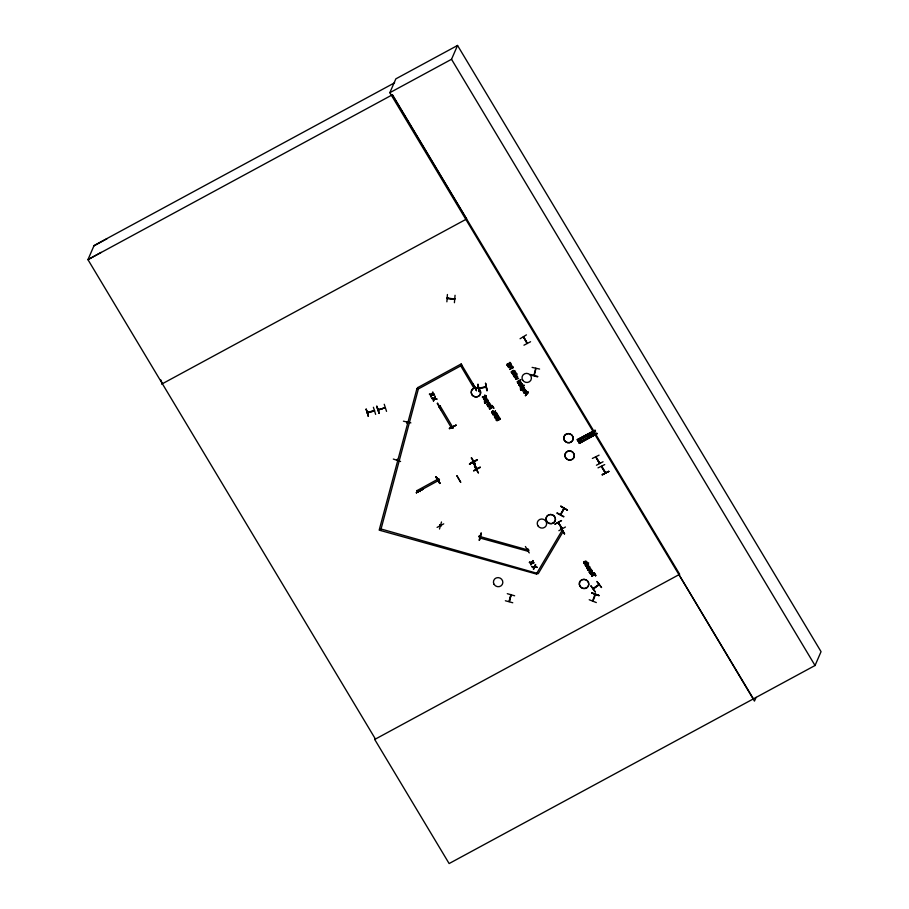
<?xml version="1.0" encoding="UTF-8"?>
<svg xmlns="http://www.w3.org/2000/svg" width="909" height="909" viewBox="0 0 909 909"><rect width="100%" height="100%" fill="white"/><g stroke="black" fill="none" stroke-linecap="round" stroke-linejoin="round"><path stroke-width="1.36" d="M589.986 572.84L590.327 573.943M489.803 406.323L489.803 405.653M489.86 405.925L489.565 406.755M487.826 401.005L486.747 402.176L485.951 401.767M523.743 388.2L523.198 387.109L521.709 388.211M593.804 588.543L598.622 585.135M487.656 405.607L488.144 406.732M396.835 459.886L397.381 459.375M407.312 422.06L407.005 423.049L406.971 422.185M509.017 601.485L510.926 594.497M515.551 371.088L512.153 373.599L513.903 371.542M592.077 570.886L589.43 572.409L592.077 570.886L590.43 573.318L593.282 572.897L590.861 573.613M486.235 398.79L486.27 398.222M447.41 294.493L446.876 301.822M447.898 297.947L447.773 298.55L447.205 297.947M454.42 302.708L455.057 295.277M587.1 567.341L587.441 568.352M489.326 405.812C488.406 403.028 487.792 408.13 489.394 405.891M488.303 405.255L488.928 406.425M487.781 401.119L487.224 400.187L485.758 401.494M517.96 382.337L519.516 380.973L520.005 382.234M484.724 402.096L485.451 401.153L485.429 401.948M521.414 388.075L521.402 388.87M509.415 601.224L510.938 595.418M589.941 572.954L589.475 572.295M525.902 390.586L526.106 391.131L525.243 389.472M517.562 382.348L517.13 381.7L520.743 379.735L519.823 380.894A1.375 1.318 23.5 0 1 520.482 381.655A1.182 1.136 23.5 0 1 520.471 382.382M585.487 565.557L585.055 564.898L588.657 562.944L587.793 563.989A1.375 1.318 23.5 0 1 588.453 564.75A1.182 1.136 23.5 0 1 588.441 565.478L588.271 565.841M488.519 402.312L486.985 404.687L489.587 403.289L489.042 402.63M496.087 414.152L495.348 414.47L496.632 413.584M492.894 411.538L492.087 412.05M495.007 414.027L495.61 413.345M486.735 404.255C489.587 404.835 487.747 400.585 488.985 402.494M593.054 601.008L595.611 594.316M440.161 406.255L439.751 406.334M438.82 479.907L438.24 480.247L438.911 479.668M474.475 387.189L473.862 388.041L473.657 387.393M561.864 531.265L562.319 530.526M484.792 401.687L485.065 403.403L484.611 401.13M520.755 388.609L520.846 389.382M368.043 412.254L373.815 411.016M374.565 410.948L367.304 412.891L367.441 412.334M378.008 409.754L385.268 407.811M385.359 407.607L378.155 410.039L378.224 409.436M488.201 401.585L488.303 400.994M488.303 401.233L488.088 401.823M524.266 388.154L524.05 388.757M532.117 367.395L539.582 369.065M491.587 412.186L492.576 411.152M493.894 412.379L493.564 411.209M494.712 413.561L494.905 414.595M403.414 421.174L410.879 422.901M537.753 376.451L530.367 374.463M535.924 368.599L534.344 375.269M536.685 574.113L379.178 530.14L416.992 388.37M418.424 388.768L380.689 530.367M528.413 551.399L479.248 537.81L479.691 536.265M528.334 551.57L528.777 550.025M536.605 574.283L537.049 572.738M530.22 374.951L537.617 376.894M400.585 461.488L393.324 459.056M397.188 460.034L397.324 459.42M439.502 529.027L441.49 521.971M440.24 525.402L441.388 525.584M479.179 536.174L480.02 536.344M481.27 533.242L479.338 540.321L481.27 533.265M505.359 600.758L512.756 602.758M507.29 593.679L514.642 595.793M509.37 601.508L511.097 594.884M496.95 415.572L497.882 415.72L497.609 416.708M523.698 388.37L523.198 387.109M495.007 416.72L495.291 417.64L497.439 416.754M586.396 562.841L586.385 562.08M584.237 562.773L585.441 561.728L586.225 562.035M560.433 514.483L563.978 508.256M561.023 514.051L564.012 508.779M564.171 508.54L560.728 514.653M478.588 387.984L486.076 386.984M510.381 364.452L510.358 363.498M523.334 336.83L527.118 343.5L527.425 343M527.322 343.272L523.561 336.705M558.762 522.982L558.103 522.55M561.978 528.629L562.035 528.004M601.36 466.499L605.212 472.635M419.606 490.917L420.242 491.576M453.352 427.355L452.955 427.821L452.705 426.935M452.852 427.014L453.33 427.457M440.308 524.766L440.456 525.527L440.07 524.868M472.919 462.579L476.702 468.908L477.009 468.419M476.975 468.521L476.736 467.965M591.873 592.975L599.02 595.725M494.462 416.765L495.053 415.902M589.214 599.747L596.327 602.565M591.839 593.054L599.099 595.52L591.907 592.907M592.884 600.394C591.884 604.019 595.1 591.975 595.35 595.156M753.402 698.794L389.836 92.695L395.847 78.856L457.545 45.45L821.054 651.662L815.043 665.502L449.126 863.55L374.656 739.358L375.372 738.972L87.946 259.644L94.081 245.521L394.608 82.787M389.836 92.695L451.523 59.29L457.545 45.45M366.191 409.107L368.35 416.311M367.316 412.447L374.576 410.504M368.054 412.766L367.94 412.197M373.394 407.277L375.644 414.379M376.871 406.323L379.212 413.322M378.803 409.834L378.883 409.391M378.826 409.811L384.53 407.88M386.53 411.357L384.234 404.266M447.364 297.891L447.342 298.3M447.944 298.493L454.693 298.925L447.273 298.129M454.784 298.72L454.511 299.231L454.636 298.629M462.011 365.168L418.345 388.95L417.663 387.518M407.346 422.231L406.766 422.901M429.673 394.631C428.173 393.677 434.388 395.381 429.718 394.517M430.673 396.301L430.968 396.801L431.605 394.597M432.809 392.245L432.252 394.29L434.15 394.256L432.252 394.29M434.457 394.779C428.094 393.892 436.013 396.085 434.15 394.256M432.184 398.824C430.457 396.858 438.24 399.301 431.877 398.301L434.116 398.79L432.229 398.71M433.195 400.494L433.479 400.994L434.116 398.79M435.331 396.438L434.763 398.483L436.922 399.085L434.559 398.971L436.922 399.085M381.053 528.993L538.264 573.647L563.182 531.504M437.581 403.107L441.354 409.629M440.013 405.766L452.955 427.628L451.682 428.321L438.842 406.607M439.558 406.016L440.206 406.289M417.595 387.688L461.261 363.907M460.738 365.85L473.578 387.564L474.93 386.7M439.49 479.975L417.617 491.951L416.936 490.53M416.356 492.814L422.946 489.167L416.402 492.678M420.253 491.349L419.844 490.803M455.977 425.219L449.239 428.457L456.034 425.173M453.091 426.912L453.239 427.662M474.032 387.768L474.453 387.654M477.929 384.45L479.259 391.768L478.02 384.348M476.464 390.62L472.907 384.075M438.218 479.657L438.786 479.441M416.867 490.701L438.74 478.725M478.816 387.688L478.725 388.302L485.542 387.166M478.884 388.063L486.031 387.279L485.474 386.791M485.565 383.428L487.167 390.7L485.554 383.348M482.304 396.938L482.531 397.347M483.429 398.562L483.69 399.324M484.781 395.279L486.304 395.983L485.508 396.494L486.304 395.983M485.792 397.244C482.918 398.051 486.429 396.494 486.61 398.21M485.326 396.983L483.304 397.631M485.906 397.903L485.031 397.926L485.895 399.165M485.804 400.96L487.224 400.187M487.383 399.619L487.633 400.028A1.352 1.295 23.5 0 1 488.247 400.755L488.258 401.108M487.531 400.108L487.531 400.108A1.352 1.295 23.5 0 1 488.201 400.869M486.985 404.687L489.633 403.164M437.093 527.402L443.728 523.845M489.337 408.607L492.439 406.846L489.61 409.061L492.712 407.3L493.803 408.221L492.155 405.471M490.303 404.994C491.008 407.573 491.11 403.266 489.36 404.232M510.119 363.361L509.392 362.725L510.46 364.214M489.61 409.061L489.394 408.493M491.042 405.63L489.781 404.175M507.074 365.009C508.12 366.975 509.074 366.202 507.483 364.77M520.084 338.739L526.436 334.864M510.722 363.43L509.938 362.418L510.335 362.918M508.108 366.395L508.722 365.941M439.854 525.163L440.229 525.652L440.183 524.993M508.529 367.543L512.403 367.441L508.222 367.031L511.983 365.475M441.331 525.504L440.774 525.266M471.192 457.909L475.396 464.204L471.566 457.716M493.803 408.221L492.11 405.584M469.703 464.113C492.758 451 454.773 472.35 476.316 460.499M512.801 366.85L513.142 367.6L512.801 366.85L509.199 367.066M472.691 461.408L472.498 461.09M512.676 370.554L511.21 372.008L513.744 371.281M473.044 461.033L472.316 461.431M495.632 411.266L493.201 415.049L495.405 410.891M473.407 460.783L473.18 461.306M523.959 345.204L530.561 341.739M476.339 468.044L473.191 462.102M511.892 373.167L513.835 372.111M473.68 461.397L473.237 460.954M514.574 372.701L515.414 373.304L514.983 372.395M513.733 376.224L516.38 374.713L513.528 375.678L513.733 376.224L516.38 374.713M515.312 373.929L513.869 374.701M514.596 377.667L516.971 377.212L514.358 377.269L516.607 375.099M515.528 374.099L516.46 373.213L515.483 374.224M517.494 376.576L515.119 377.042M516.528 374.008L516.778 374.622L516.982 373.769M496.075 419.594C498.314 423.06 495.485 418.254 497.871 419.026M497.473 420.617L496.746 419.038M498.496 418.924L499.53 418.867L499.132 417.095L500.2 419.083L498.416 420.049L497.791 418.81L496.996 418.935M516.073 378.633L518.619 378.439L515.63 379.189M498.416 420.049L500.245 418.969M498.609 419.356L499.53 418.867M480.145 466.987L473.6 470.68M478.259 472.907L474.464 466.317L478.452 472.816M517.971 381.905L519.516 380.973M519.823 380.894L520.743 379.735M518.744 384.405L518.8 384.643M521.471 384.802L520.357 383.78L521.016 383.53M520.618 385.416L519.823 383.428L520.63 383.087M521.175 385.132L520.414 383.666M520.38 387.314L524.038 385.246L520.175 386.768L520.38 387.314L524.038 385.246M520.266 388.711L521.027 390.325L520.527 389.518M521.062 387.791L523.641 386.836M524.038 389.495L522.311 390.529L524.493 389.325M524.038 390.154L524.845 389.825L525.186 391.063L523.561 392.427M523.732 392.711L527.879 391.995L523.732 392.711L525.175 392.972L525.902 394.392L525.175 392.972M535.753 368.225L533.969 375.167M525.641 392.893L527.584 392.54L525.641 392.893L526.22 394.052L527.584 392.54M525.959 394.279L525.402 395.688L528.22 392.552L527.879 391.995M525.402 395.688L528.22 392.552M479.373 536.083L479.282 536.435M480.861 533.14L479.338 540.321M479.884 536.23L479.861 536.799M525.402 546.514L529.265 552.922M527.47 549.309L528.015 549.263M528.072 549.116L527.493 549.831M529.436 562.376L531.879 562.387L529.436 562.376L531.629 562.978M529.742 562.898L529.481 562.262M586.907 434.684L588.884 437.843M531.049 565.068C529.447 563.353 537.867 562.671 532.379 562.444M532.89 560.512L531.833 562.501M588.737 433.638L590.68 436.865M532.265 567.091C530.754 566.137 536.98 567.841 532.31 566.977M590.305 432.843L592.27 436.002M592.134 431.798L594.066 435.025M556.956 513.21L563.682 516.857M533.265 568.761L533.56 569.261L534.197 567.057M535.753 565.08L535.458 564.58L534.844 566.75L536.992 567.352L534.64 567.239L536.992 567.352M560.933 506.143L567.443 510.165L560.819 506.324M534.844 566.75L537.049 567.239M554.979 524.198L561.557 520.539L554.99 524.05M595.27 434.377L593.304 431.218M558.535 522.891L561.842 528.174M563.841 516.562L557.149 512.869M567.443 510.165L560.796 506.37M558.887 530.697L565.432 527.004M560.785 527.368L564.648 533.844L560.546 527.436M592.361 458.443L599.065 455.159M562.307 528.447L558.126 522.493L561.853 528.845M561.944 531.061L561.898 530.754M595.804 456.875L599.542 463.533L599.895 463.033M596.429 465.238L603.031 461.772M599.201 462.886L596.202 457.647M599.906 463.204L595.986 457.011M598.02 467.862L604.724 464.59M601.826 466.272L605.553 472.635M608.837 471.487L602.076 474.668L608.837 471.464M586.521 566.262L587.884 565.489L587.668 564.523M588.759 568.523C585.726 564.739 590.157 568.352 588.123 568.693M588.282 566.989C589.896 570.488 587.816 565.08 589.464 567.398M589.714 569.966L587.862 569.795L589.714 569.966L590.509 568.273M588.18 570.318L589.577 570.295L587.918 569.682M589.577 570.295L589.282 571.954M591.861 570.545C587.509 569.636 592.611 571.681 591.543 570.011L590.214 569.92L590.805 568.761M590.395 572.363L592.327 571.318M591.816 570.659L591.543 570.011M594.6 574.09L593.907 572.943L594.6 574.09L591.498 575.851L594.872 574.545L595.509 575.806L594.872 574.545M594.316 572.727L595.918 575.59L593.861 573.056M595.372 591.873L590.85 585.737L595.145 592.032M593.213 588.384L599.145 584.226M593.202 588.941L599.304 584.442M601.463 587.521L596.906 581.476L601.553 587.453M756.083 697.373L754.447 701.112L678.978 574.693M521.993 384.746L521.652 385.348M586.737 563.262L586.896 562.898A1.204 1.159 23.5 0 0 586.884 562.126M583.998 562.092L583.839 562.444A1.193 1.148 23.5 0 0 583.851 563.205L583.976 563.466M589.225 572.068L590.032 570.375M494.803 413.402L495.632 414.777M493.485 412.22L493.11 411.584M432.866 392.12L431.752 394.233L429.355 394.108M430.968 396.801L432.105 394.665M434.263 398.426L435.377 396.313M433.479 400.994L434.616 398.858M535.458 564.58L534.344 566.693L531.947 566.568M533.56 569.261L534.685 567.125M530.754 564.569L531.674 562.864M521.777 388.302L522.368 389.143L523.743 388.245M532.322 562.557L533.231 560.887M587.828 565.603L587.987 564.841M586.305 563.001L586.271 561.921M584.294 562.614L585.953 561.853M536.98 572.909L561.819 530.924L563.103 531.674M440.49 525.595L441.319 525.686L440.513 525.493M492.973 414.663L495.36 411.004M495.121 416.549L495.132 417.538M494.564 416.515L495.394 415.64M520.914 388.382L520.743 389.2M520.403 382.519L519.028 383.507M486.554 399.153L485.497 400.028M583.953 562.205L584.703 561.467M493.848 412.436L492.996 413.118M491.905 411.572L491.644 412.561M519.391 382.814L519.993 381.462M510.813 364.714L510.222 365.202M517.016 377.087L515.585 379.303M516.017 378.746L517.71 376.94M479.111 536.321L479.804 536.435M523.936 388.87L522.266 389.631M519.948 383.075L520.527 382.269A1.182 1.136 23.5 0 0 520.539 381.541M486.099 399.699L486.724 398.369M584.123 561.978L585.907 561.239A1.193 1.148 23.5 0 1 586.589 561.637L586.839 562.239A1.204 1.159 23.5 0 1 586.85 563.012M515.062 377.155L516.869 375.531M507.506 364.339L508.745 364.554M484.565 401.244L485.145 400.744M493.712 412.595L492.769 413.197M497.666 416.595L495.473 417.686M497.893 417.072L495.882 418.14M519.834 382.428L518.13 382.609M587.748 565.637L586.362 566.227L585.964 565.625M586.225 563.035L585.305 563.614M507.313 363.782L508.779 363.861M510.665 364.873L509.847 365.259M479.191 536.344L479.861 536.526M523.709 389.075L521.721 389.2M587.918 566.159L586.941 566.716M589.384 568.648L587.85 569.136M492.224 411.982L493.155 411.47M495.257 413.652L495.928 413.197M437.172 403.403L441.035 409.868M435.831 477.043L439.683 483.52M436.104 476.907L439.933 483.383M484.792 401.051L487.44 399.506M520.755 387.973L523.402 386.427M496.564 414.413L495.803 414.856M496.28 414.674L496.746 413.016M492.042 411.538L492.803 411.084M495.075 413.197L495.848 412.743M495.45 416.333L496.734 415.549M495.348 415.765L496.644 415.038M497.553 417.322L495.564 418.163M93.911 245.919L107.092 238.669M101.126 252.384L87.946 259.644L392.211 94.888L679.693 574.295L374.713 739.449L375.417 739.051M161.643 384.132L466.635 218.989L392.461 94.752M509.358 362.873L509.938 362.418M438.763 406.777L440.036 406.096M512.46 367.327L509.688 369.474L513.187 367.486M511.21 372.008L513.028 371.054M512.812 373.576L512.687 374.576L513.71 374.69M515.096 373.383L513.278 374.383M515.414 373.304L516.414 373.326M515.358 373.815L513.665 374.803M484.827 395.165L484.895 396.267L482.793 396.756M483.77 397.358L485.201 396.585M485.065 403.403L484.827 402.153M487.349 405.289L489.178 404.221M488.247 405.38L488.962 404.982M522.561 390.95L524.72 389.813M523.516 392.54L526.152 391.018M595.077 430.241L577.226 439.672L592.748 431.514M595.486 430.934L577.885 440.774L595.304 430.696L577.488 440.126L595.111 430.309M577.59 440.286L594.316 431.502M577.84 440.717L595.554 431.127M578.942 442.501L596.724 433.104M578.76 442.263L595.475 433.479M595.849 434.116L579.158 442.944L596.997 433.479M597.111 433.763L579.408 443.353L597.031 433.548M585.885 565.103L587.43 564.182M591.543 573.931L593.282 572.897M591.77 576.306L594.816 574.658M449.455 428.821L456.068 425.207M469.51 463.772L476.816 459.818M416.333 492.735L422.969 489.201M480.316 467.442L473.748 470.942M564.375 533.981L560.819 527.368M483.713 396.813L482.974 396.972M496.053 415.97L496.996 415.458M495.314 413.05L496.257 412.731M512.631 370.667L513.721 370.429L514.233 371.395M493.053 412.481L492.019 412.243M587.93 566.614L589.725 567.011M591.6 573.806L590.85 574.124M586.078 563.762L585.419 564.103M485.292 399.562L484.497 397.574M520.891 385.2L519.721 385.177M485.861 399.767L484.349 399.983L483.52 398.687M521.187 385.621L519.937 385.939L518.937 384.791M589.1 568.829L588.475 569.045M497.053 418.22L496.223 420.242M496.712 418.47L498.132 418.617M476.464 390.688L472.885 384.075M523.164 388.813L522.016 388.825M585.816 563.319L584.328 562.978M520.357 383.78L521.346 383.871M496.2 415.299L497.609 414.97L498.348 415.902M507.495 363.657L508.461 363.634M376.928 406.221L379.178 413.436L376.565 406.414M368.395 416.322L366.134 409.13L368.418 416.22M472.873 461.045L473.294 461.647M519.38 383.303L518.744 383.553M487.156 402.482L485.599 402.073M512.858 370.565L514.096 370.94M524.22 389.507L524.891 389.313M483.554 397.46L482.588 397.233M584.976 561.444L585.851 561.353M585.771 563.898L584.203 563.591M591.35 573.931L589.986 573.09M588.225 566.477L589.202 566.5M492.735 412.629L492.099 412.47M479.293 391.654L477.964 384.371M489.201 406.88L488.326 406.743M586.998 566.602L585.691 566.137M492.758 411.198L493.78 411.641M519.016 382.882L518.357 382.848M492.814 413.084L491.792 412.629M486.792 402.062L486.167 402.005M454.523 299.197L447.194 298.447M513.517 374.747L512.631 374.303M520.459 385.359L519.88 385.28M588.373 568.568L587.169 567.477M485.236 399.994L484.395 399.869M588.612 566.864L589.373 567.227M486.826 390.734L485.508 383.348M497.178 415.527L497.927 416.197M510.017 364.577L508.824 363.748M518.789 383.439L517.914 383.121M497.268 418.288L497.962 418.481M496.007 412.834L496.916 413.504M590.157 570.034L591.498 570.125M489.678 404.664L490.246 405.119M524.652 389.416L525.595 390.336M521.118 383.098L519.778 383.541L520.834 385.314M520.834 383.178L521.652 383.587M588.191 569.068L587.18 568.545M497.28 415.038L498.03 415.379M495.61 418.049L494.541 417.186M473.134 462.374L476.895 468.726M486.349 402.596L485.747 402.278M416.913 388.541L418.345 388.95M479.611 536.435L528.697 550.195M509.71 365.123L509.074 364.714M509.813 364.577L509.131 364.043M508.392 365.804L507.642 365.123M508.165 366.282L507.449 365.645M521.482 390.075L521.039 389.484M585.964 566.591L585.532 565.671M590.634 573.556L590.373 572.818M577.215 439.649L579.442 443.399M492.008 413.061L491.644 412.254M485.963 397.79L486.258 398.494M483.997 398.71L484.349 399.437M508.54 364.191L509.017 364.839M521.527 383.303L521.936 384.064M519.425 385.666L518.846 384.53M587.35 568.875L586.771 567.739M485.111 403.278L484.304 401.789M494.814 417.822L494.496 416.913M518.187 382.859L518.005 382.223M584.464 563.41L584.282 562.819M525.05 389.972L525.22 390.597M519.528 385.155L519.232 384.018M484.202 399.301L483.929 398.415M589.623 566.682L589.85 567.273M510.585 363.043L510.926 363.93A1.284 1.227 23.5 0 1 510.869 364.634M451.523 59.29L815.043 665.502M601.86 467.067L604.849 472.385M526.754 342.636L523.925 337.591M602.292 474.998L608.678 471.203M579.203 438.854L581.135 442.081M523.357 386.541L523.595 386.95A1.352 1.295 23.5 0 1 524.22 387.677L524.22 388.029M499.075 417.208L500.2 419.083M491.746 405.698L492.383 406.959M490.542 405.993L490.462 405.369M461.181 364.077L474.85 386.87M438.661 478.895L439.411 480.157M452.671 427.287L453.012 427.787M507.177 365.429L506.995 364.748M586.941 568.375L586.68 567.273M485.554 402.187L485.417 401.403M489.372 404.687L489.633 405.459M521.857 383.689L521.993 384.337M521.868 388.802L521.755 388.098M498.268 415.515L498.405 416.174M517.721 383.041L517.619 382.462M160.745 379.826L162.359 383.746M489.212 405.278L489.349 406.005M585.532 566.012L585.532 565.443M517.619 382.803L517.619 382.234M514.244 371.042L514.233 371.645M588.407 564.864A1.182 1.136 23.5 0 1 588.396 565.591M583.896 563.091A1.193 1.148 23.5 0 1 583.885 562.33M436.184 476.782L440.013 483.349L436.218 476.759M456.954 475.805L460.761 482.384L456.943 475.805M564.398 440.422A4.75 4.545 23.5 0 0 572.579 440.604A4.75 4.545 23.5 0 0 568.409 433.65A4.75 4.534 23.5 0 0 564.444 440.331A4.75 4.534 23.5 0 0 572.602 440.501A4.75 4.534 23.5 0 0 568.443 433.57A4.75 4.545 23.5 0 0 564.398 440.422M565.546 457.738A4.75 4.545 23.5 0 0 573.715 457.92A4.75 4.545 23.5 0 0 569.557 450.966A4.75 4.534 23.5 0 0 565.591 457.647A4.75 4.534 23.5 0 0 573.749 457.829A4.75 4.534 23.5 0 0 569.591 450.887A4.75 4.545 23.5 0 0 565.546 457.738M537.878 525.754A4.75 4.534 23.5 0 0 546.036 525.925A4.75 4.534 23.5 0 0 541.878 518.994A4.75 4.534 23.5 0 0 537.878 525.754M546.661 521.3A4.75 4.545 23.5 0 0 554.842 521.482A4.75 4.545 23.5 0 0 550.672 514.528A4.75 4.545 23.5 0 0 546.661 521.3A4.75 4.534 23.5 0 0 554.865 521.38A4.75 4.534 23.5 0 0 550.706 514.449A4.75 4.534 23.5 0 0 546.707 521.209M522.664 380.121A4.75 4.534 23.5 0 0 530.822 380.292A4.75 4.534 23.5 0 0 526.663 373.36A4.75 4.534 23.5 0 0 522.664 380.121M579.942 586.203A4.772 4.556 23.5 0 0 588.157 586.385A4.772 4.556 23.5 0 0 583.976 579.397A4.75 4.545 23.5 0 0 579.999 586.112A4.75 4.545 23.5 0 0 588.18 586.282A4.75 4.545 23.5 0 0 584.01 579.34A4.772 4.556 23.5 0 0 579.942 586.203M494.087 584.362A4.75 4.534 23.5 0 0 502.245 584.544A4.75 4.534 23.5 0 0 498.087 577.601A4.75 4.534 23.5 0 0 494.087 584.362M471.862 394.62A4.75 4.545 23.5 0 0 480.032 394.79A4.75 4.545 23.5 0 0 475.873 387.836A4.75 4.545 23.5 0 0 471.862 394.62M471.907 394.529A4.75 4.534 23.5 0 0 480.066 394.699A4.75 4.534 23.5 0 0 475.907 387.768A4.75 4.534 23.5 0 0 471.907 394.529"/></g></svg>
